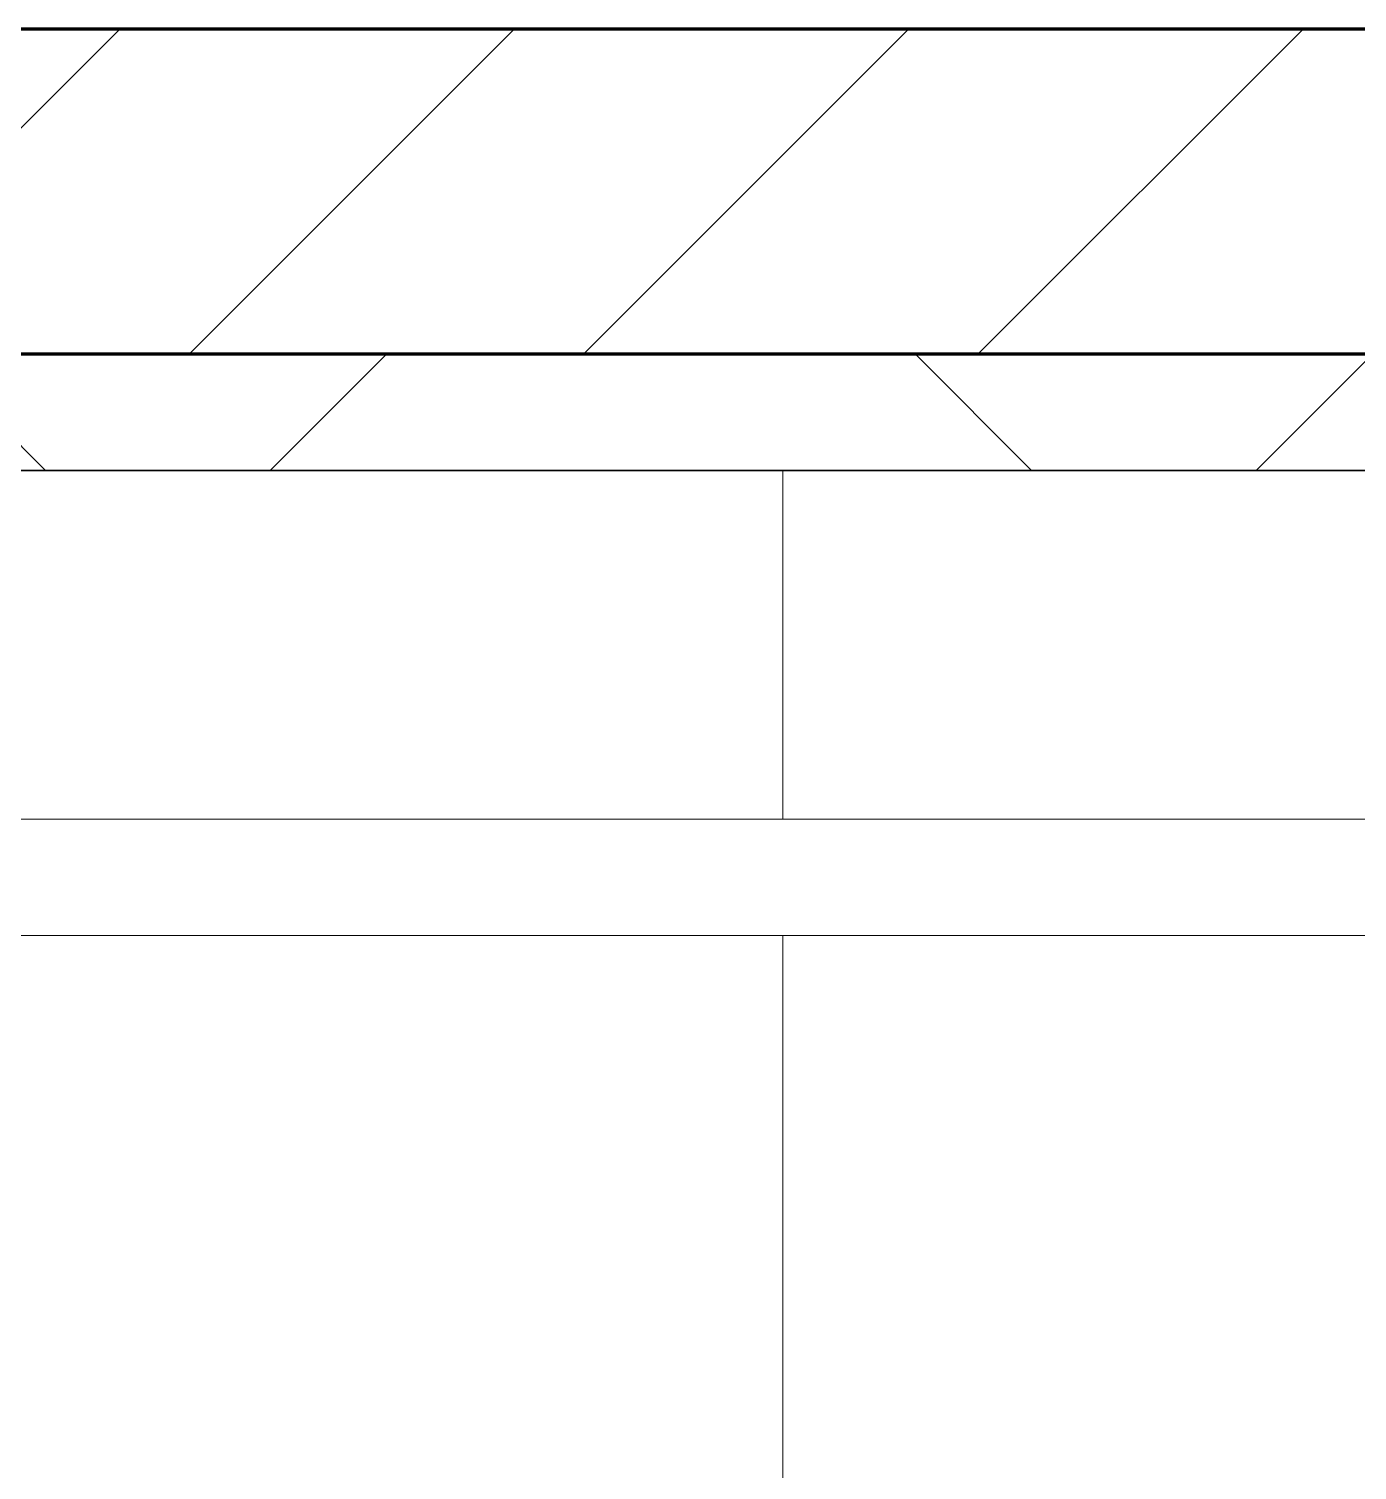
# Model space of a CAD drawing. Header units: millimetres. Extents: x -794326 to -715748, y -17796 to 22353.
# Drawn here: x -727032 to -726460, y 3649 to 4269 of the extents above; entities that cross this region are included whole.
import ezdxf

# ---------------------------------------------------------------- set-up
doc = ezdxf.new("R2010")
doc.units = ezdxf.units.MM
for name, color, linetype, lineweight in [('A-CLNG', 2, 'Continuous', 9), ('A-FLOR-E', 2, 'Continuous', 35), ('A-GLAZ-CURT', 2, 'Continuous', 9), ('A-WALL', 5, 'Continuous', 35), ('A-WALL-FNSH', 2, 'Continuous', 35), ('A-WALL-PATT', 1, 'Continuous', 35), ('I-WALL-E', 2, 'Continuous', 35), ('WALL-E', 2, 'Continuous', 35)]:
    doc.layers.add(name, color=color, linetype=linetype, lineweight=lineweight)

# ---------------------------------------------------------------- blocks, each defined once
blk = doc.blocks.new('System Panel - DPA-AR_Metal Ceiling Rectangular Panel-13144020-4282-01 ENLARGED LOWER PLATFORM LEVEL - REFLECTED CEILING PLAN - SHEET 3')
at = {"layer": 'A-GLAZ-CURT'}
for p, q in [((-726707.37, 4079.02), (-729107.37, 4079.02)), ((-729107.37, 4079.02), (-726707.37, 4079.02)), ((-726707.37, 3929.03), (-726707.37, 4079.02)), ((-726707.37, 4079.02), (-726707.37, 3929.03)), ((-728667.37, 3929.03), (-726707.37, 3929.03)), ((-726707.37, 3929.03), (-728667.37, 3929.03))]:
    blk.add_line(p, q, dxfattribs=at)
blk = doc.blocks.new('System Panel - DPA-AR_Metal Ceiling Rectangular Panel-V13-4282-01 ENLARGED LOWER PLATFORM LEVEL - REFLECTED CEILING PLAN - SHEET 3')
at = {"layer": 'A-GLAZ-CURT'}
for p, q in [((-724307.37, 4079.02), (-726707.37, 4079.02)), ((-726707.37, 4079.02), (-726707.37, 3929.03)), ((-726707.37, 3929.03), (-726707.37, 4079.02)), ((-726707.37, 4079.02), (-724307.37, 4079.02)), ((-726707.37, 3929.03), (-724307.37, 3929.03)), ((-724307.37, 3929.03), (-726707.37, 3929.03))]:
    blk.add_line(p, q, dxfattribs=at)
blk = doc.blocks.new('System Panel - DPA-AR_Metal Ceiling Rectangular Panel-V27-4282-01 ENLARGED LOWER PLATFORM LEVEL - REFLECTED CEILING PLAN - SHEET 3')
at = {"layer": 'A-GLAZ-CURT'}
for p, q in [((-773182.37, 3879.03), (-775582.37, 3879.03)), ((-775582.37, 3879.03), (-775582.37, 3279.03)), ((-775582.37, 3279.03), (-775582.37, 3879.03)), ((-775582.37, 3879.03), (-773182.37, 3879.03)), ((-773182.37, 3279.03), (-773182.37, 3879.03)), ((-773182.37, 3879.03), (-773182.37, 3279.03))]:
    blk.add_line(p, q, dxfattribs=at)
blk = doc.blocks.new('PPLS-PP19_Custom Tile Pattern - Custom Tile Pattern-V91-4282-01 ENLARGED LOWER PLATFORM LEVEL - REFLECTED CEILING PLAN - SHEET 3')
at = {"layer": 'A-GLAZ-CURT'}
for p, q in [((-300, 0), (300, 0)), ((300, 0), (-300, 0)), ((-222.32, 0), (-206.59, 0)), ((-206.59, 0), (-222.32, 0)), ((195.99, 0), (213.31, 0)), ((213.31, 0), (195.99, 0)), ((230.06, 0), (300, 0)), ((-300, -50), (300, -50)), ((300, -50), (-300, -50))]:
    blk.add_line(p, q, dxfattribs=at)
at = {"layer": 'A-GLAZ-CURT', "flags": 128}
for points in [[(-229.36, 0), (-222.06, 0), (-214.83, 0), (-207.71, 0), (-200.76, 0), (-194.02, 0), (-187.54, 0), (-181.38, 0), (-175.58, 0), (-170.25, 0), (-165.64, 0), (-162.01, 0), (-159.53, 0), (-157.46, 0), (-154.52, 0), (-149.42, 0), (-141.84, 0), (-132.81, 0), (-126.08, 0)], [(-125.17, 0), (-128.55, 0), (-134.16, 0), (-140.03, 0), (-145.5, 0), (-150.63, 0), (-155.53, 0), (-160.27, 0), (-164.95, 0), (-169.65, 0), (-174.47, 0), (-179.49, 0), (-184.81, 0), (-190.44, 0), (-196.37, 0), (-202.58, 0), (-209.04, 0), (-215.73, 0), (-222.63, 0)]]:
    blk.add_lwpolyline(points, dxfattribs=at)
at = {"layer": 'A-GLAZ-CURT'}
for points, knots in [([(-300, 0), (-284.65, 0), (-236.57, 0), (-183, 0), (-149.2, 0), (-138.12, 0)], [-5323.127839, -5323.127839, -5323.127839, -5323.127839, -4502.809032, -2700.551212, -1587.598421, -1587.598421, -1587.598421, -1587.598421]), ([(-138.75, 0), (-160.77, 0), (-201.93, 0), (-251.59, 0), (-273.11, 0)], [-17023.58674, -17023.58674, -17023.58674, -17023.58674, -15131.813646, -13924.220399, -13924.220399, -13924.220399, -13924.220399]), ([(-138.16, 0), (-140.75, 0), (-147.66, 0), (-147.69, 0), (-158.72, 0), (-174.02, 0), (-185.59, 0), (-209.77, 0), (-232.01, 0), (-255.22, 0), (-262.59, 0), (-264.9, 0), (-265.4, 0)], [-3178.410532, -3178.410532, -3178.410532, -3178.410532, -2919.378265, -2477.344047, -2237.412286, -2029.680487, -1755.085331, -1400.429864, -858.079193, -543.655514, -208.940337, 0, 0, 0, 0]), ([(-258.6, 0), (-257.91, 0), (-254.26, 0), (-241.25, 0), (-225.99, 0), (-214.1, 0), (-208.52, 0), (-206.47, 0)], [-5722.54675, -5722.54675, -5722.54675, -5722.54675, -5657.471696, -5413.335975, -5017.494783, -4832.723979, -4723.981546, -4723.981546, -4723.981546, -4723.981546]), ([(-207.11, 0), (-212.29, 0), (-220.02, 0), (-231.26, 0), (-233.46, 0), (-234, 0)], [-1252.005263, -1252.005263, -1252.005263, -1252.005263, -978.033455, -846.069444, -682.911962, -682.911962, -682.911962, -682.911962]), ([(-223.63, 0), (-219.39, 0), (-206.17, 0), (-188.58, 0), (-169.02, 0), (-152.12, 0), (-136.84, 0), (-127.33, 0), (-124.19, 0), (-123.43, 0), (-123.28, 0)], [-5463.295695, -5463.295695, -5463.295695, -5463.295695, -5161.076232, -4739.070012, -4465.409639, -4149.119819, -3839.893365, -3647.167523, -3488.92562, -3439.852845, -3439.852845, -3439.852845, -3439.852845]), ([(-206.03, 0), (-205.08, 0), (-198.18, 0), (-185.8, 0), (-171.77, 0), (-158.7, 0), (-157.22, 0)], [-4716.185195, -4716.185195, -4716.185195, -4716.185195, -4666.091899, -4349.945572, -4000.813434, -3840.635403, -3840.635403, -3840.635403, -3840.635403]), ([(-138.69, 0), (-139.6, 0), (-142.04, 0), (-149.31, 0), (-162.01, 0), (-177.91, 0), (-193.9, 0), (-203.16, 0), (-206.03, 0)], [-2504.010527, -2504.010527, -2504.010527, -2504.010527, -2418.507304, -2308.929706, -2113.765672, -1763.376603, -1422.553702, -1271.078537, -1271.078537, -1271.078537, -1271.078537]), ([(-152.35, 0), (-151.03, 0), (-147.71, 0), (-143.57, 0), (-138.62, 0)], [-3494.978217, -3494.978217, -3494.978217, -3494.978217, -3371.022232, -3227.460399, -3227.460399, -3227.460399, -3227.460399]), ([(-118.78, 0), (-121.86, 0), (-126.28, 0), (-136.96, 0), (-147.46, 0), (-150.03, 0), (-150.57, 0)], [-5938.474035, -5938.474035, -5938.474035, -5938.474035, -5700.061948, -5508.838257, -5298.784692, -5196.16478, -5196.16478, -5196.16478, -5196.16478]), ([(-150.34, 0), (-150.07, 0), (-147.75, 0), (-142.6, 0), (-127.26, 0), (-107.3, 0), (-90.42, 0), (-76.15, 0), (-71.1, 0), (-70.27, 0)], [-4948.728362, -4948.728362, -4948.728362, -4948.728362, -4883.323924, -4440.880425, -4054.690705, -3793.097032, -3402.597032, -3144.956779, -3094.593264, -3094.593264, -3094.593264, -3094.593264]), ([(-26.75, 0), (-27.82, 0), (-36.18, 0), (-53.55, 0), (-78.2, 0), (-110.94, 0), (-130.52, 0), (-147.74, 0), (-149.07, 0)], [-8718.362214, -8718.362214, -8718.362214, -8718.362214, -8532.293389, -8073.216054, -7508.296369, -7004.680444, -6449.282163, -6277.220794, -6277.220794, -6277.220794, -6277.220794]), ([(-148.23, 0), (-146.94, 0), (-141.95, 0), (-139.46, 0), (-138.12, 0)], [-6162.058746, -6162.058746, -6162.058746, -6162.058746, -6017.569127, -5720.173335, -5720.173335, -5720.173335, -5720.173335]), ([(-86.16, 0), (-91.37, 0), (-104.13, 0), (-122.65, 0), (-139.03, 0), (-146.11, 0), (-146.95, 0)], [-1681.3698, -1681.3698, -1681.3698, -1681.3698, -1374.161226, -945.742622, -741.901385, -489.130243, -489.130243, -489.130243, -489.130243]), ([(-146.69, 0), (-146.59, 0), (-145.49, 0), (-142.23, 0), (-139.47, 0), (-139.26, 0)], [-420.34245, -420.34245, -420.34245, -420.34245, -406.956646, -290.263673, -280.2283, -280.2283, -280.2283, -280.2283]), ([(-72.93, 0), (-75.51, 0), (-91.45, 0), (-115.2, 0), (-137.04, 0), (-138.15, 0)], [-19442.345229, -19442.345229, -19442.345229, -19442.345229, -18935.241197, -17136.203329, -17040.827039, -17040.827039, -17040.827039, -17040.827039]), ([(-137.8, 0), (-137.21, 0), (-135.91, 0), (-133.93, 0), (-128.78, 0), (-126.5, 0)], [-5695.996646, -5695.996646, -5695.996646, -5695.996646, -5560.701257, -5364.112219, -5231.017328, -5231.017328, -5231.017328, -5231.017328]), ([(-137.08, 0), (-131.66, 0), (-121.81, 0), (-110.8, 0), (-99.5, 0), (-91.46, 0)], [-1552.578953, -1552.578953, -1552.578953, -1552.578953, -1002.059161, -460.363443, 0, 0, 0, 0]), ([(-127.41, 0), (-131.63, 0), (-133.16, 0), (-134.09, 0), (-134.15, 0)], [-8540.990293, -8540.990293, -8540.990293, -8540.990293, -8266.114998, -8246.473386, -8246.473386, -8246.473386, -8246.473386]), ([(-134.15, 0), (-133.32, 0), (-130.31, 0), (-117.33, 0), (-92.04, 0), (-74.02, 0), (-62.74, 0), (-60.36, 0), (-59.97, 0)], [-7657.439573, -7657.439573, -7657.439573, -7657.439573, -7293.749979, -6839.55839, -6236.997189, -5713.340575, -5140.470607, -5006.787413, -5006.787413, -5006.787413, -5006.787413]), ([(-120.13, 0), (-120.14, 0), (-120.24, 0), (-121.3, 0), (-129.25, 0), (-133.82, 0)], [-2933.992132, -2933.992132, -2933.992132, -2933.992132, -2920.575025, -2840.280255, -2731.647847, -2731.647847, -2731.647847, -2731.647847]), ([(-113.43, 0), (-113.44, 0), (-113.96, 0), (-119.73, 0), (-125.43, 0), (-127.03, 0), (-127.41, 0)], [-328.499627, -328.499627, -328.499627, -328.499627, -282.672656, -98.539552, -24.539552, 0, 0, 0, 0]), ([(-126.5, 0), (-122.44, 0), (-108.71, 0), (-86.68, 0), (-63.44, 0), (-54.4, 0), (-48.53, 0), (-30.79, 0), (-20.18, 0), (-6.73, 0), (-2.39, 0)], [-5231.017328, -5231.017328, -5231.017328, -5231.017328, -4994.692869, -4542.524482, -4008.285538, -3689.699207, -3546.54457, -3315.260113, -2864.387349, -2625.511911, -2625.511911, -2625.511911, -2625.511911]), ([(-125.15, 0), (-124.93, 0), (-121.96, 0), (-113.01, 0), (-98.9, 0), (-85.29, 0), (-71.67, 0), (-65.93, 0), (-65.07, 0)], [-3362.7396, -3362.7396, -3362.7396, -3362.7396, -3342.215224, -3074.362186, -2902.289527, -2605.247022, -2322.099534, -2241.8264, -2241.8264, -2241.8264, -2241.8264]), ([(-122.08, 0), (-122.01, 0), (-121.69, 0), (-121.2, 0), (-120.88, 0)], [-3136.336417, -3136.336417, -3136.336417, -3136.336417, -3110.304437, -3035.164275, -3035.164275, -3035.164275, -3035.164275]), ([(-71.32, 0), (-73.54, 0), (-84.99, 0), (-99.51, 0), (-114.02, 0), (-117.28, 0), (-118.78, 0)], [-866.027463, -866.027463, -866.027463, -866.027463, -740.068933, -229.489605, -116.330425, 0, 0, 0, 0]), ([(-117.74, 0), (-117.19, 0), (-114.78, 0), (-113.43, 0), (-113.43, 0)], [-821.249067, -821.249067, -821.249067, -821.249067, -394.672656, -330.879064, -330.879064, -330.879064, -330.879064]), ([(-36.62, 0), (-36.62, 0), (-40.35, 0), (-44.32, 0), (-58.97, 0), (-85.2, 0), (-107.61, 0), (-116.56, 0), (-117.56, 0)], [-4069.478503, -4069.478503, -4069.478503, -4069.478503, -3858.647035, -3538.256648, -2842.901703, -2193.204658, -1433.981041, -985.49888, -985.49888, -985.49888, -985.49888]), ([(-115.82, 0), (-114.96, 0), (-110.41, 0), (-96.78, 0), (-82.03, 0), (-73.3, 0), (-70.28, 0)], [-5724.064692, -5724.064692, -5724.064692, -5724.064692, -5430.283136, -5103.229623, -4799.173296, -4639.250706, -4639.250706, -4639.250706, -4639.250706]), ([(9.32, 0), (9.08, 0), (7.65, 0), (2.57, 0), (-12.23, 0), (-25.64, 0), (-40, 0), (-56.24, 0), (-75.59, 0), (-94, 0), (-112.01, 0), (-114.94, 0), (-115.63, 0)], [-2922.926651, -2922.926651, -2922.926651, -2922.926651, -2882.788014, -2720.818881, -2518.50168, -2125.455881, -1792.521578, -1466.981642, -1208.454564, -789.402658, -501.969187, -243.577221, -243.577221, -243.577221, -243.577221]), ([(-91.46, 0), (-90.09, 0), (-84.7, 0), (-77.43, 0), (-72.73, 0), (-72.64, 0), (-72.64, 0)], [-19832.387487, -19832.387487, -19832.387487, -19832.387487, -19753.885894, -19541.04734, -19478.625389, -19471.062469, -19471.062469, -19471.062469, -19471.062469]), ([(-63.96, 0), (-64.13, 0), (-72.5, 0), (-80.63, 0), (-86.16, 0)], [-2171.769325, -2171.769325, -2171.769325, -2171.769325, -2007.031671, -1681.3698, -1681.3698, -1681.3698, -1681.3698]), ([(-70.45, 0), (-74.24, 0), (-78.44, 0), (-82.66, 0), (-83.28, 0), (-83.28, 0)], [-1930.114721, -1930.114721, -1930.114721, -1930.114721, -1646.621388, -1424.436217, -1393.971743, -1393.971743, -1393.971743, -1393.971743]), ([(-83.28, 0), (-83.28, 0), (-82.91, 0), (-76.14, 0), (-62.97, 0), (-48.14, 0), (-36.49, 0), (-33.57, 0), (-29.94, 0), (-28.57, 0)], [-1393.4169, -1393.4169, -1393.4169, -1393.4169, -1353.722004, -1274.333717, -1073.56893, -651.549973, -296.515819, -83.513472, 0, 0, 0, 0]), ([(-29.03, 0), (-33.97, 0), (-43.74, 0), (-56.37, 0), (-65.94, 0), (-69.31, 0), (-70.3, 0)], [-2680.714891, -2680.714891, -2680.714891, -2680.714891, -2413.671296, -2161.752162, -2006.592567, -1933.781842, -1933.781842, -1933.781842, -1933.781842]), ([(-36.33, 0), (-36.43, 0), (-37.27, 0), (-45.02, 0), (-46.13, 0), (-58.33, 0), (-67.2, 0), (-70.26, 0)], [-1855.773136, -1855.773136, -1855.773136, -1855.773136, -1810.870157, -1672.078046, -1405.135169, -1060.00838, -886.09042, -886.09042, -886.09042, -886.09042]), ([(-70.19, 0), (-69.5, 0), (-67.43, 0), (-65.12, 0), (-63.63, 0)], [-3092.955226, -3092.955226, -3092.955226, -3092.955226, -3050.982048, -2969.237017, -2969.237017, -2969.237017, -2969.237017]), ([(-69.64, 0), (-59.01, 0), (-39.16, 0), (-12.78, 0), (4.23, 0), (9.64, 0), (10.14, 0), (10.18, 0)], [-4627.967198, -4627.967198, -4627.967198, -4627.967198, -4065.652676, -3589.737505, -3285.047089, -3066.359526, -3044.715262, -3044.715262, -3044.715262, -3044.715262]), ([(-66.39, 0), (-66.39, 0), (-63.63, 0), (-53.63, 0), (-34.42, 0), (-29.82, 0), (-29.19, 0)], [-2493.31794, -2493.31794, -2493.31794, -2493.31794, -2315.303971, -1809.437387, -963.711516, -666.19313, -666.19313, -666.19313, -666.19313]), ([(31.18, 0), (25.97, 0), (11.99, 0), (-16.92, 0), (-47.42, 0), (-65.77, 0), (-66.37, 0), (-66.38, 0)], [-4496.803627, -4496.803627, -4496.803627, -4496.803627, -4222.080604, -3745.412743, -2981.410125, -2542.574734, -2498.224237, -2498.224237, -2498.224237, -2498.224237]), ([(-63.63, 0), (-61.49, 0), (-57.39, 0), (-54.49, 0), (-45.2, 0), (-40.79, 0), (-40.46, 0), (-40.44, 0)], [-2969.237017, -2969.237017, -2969.237017, -2969.237017, -2851.217951, -2734.127174, -2474.780881, -2410.990208, -2350.645972, -2350.645972, -2350.645972, -2350.645972]), ([(-58.83, 0), (-58.37, 0), (-57.29, 0), (-54.23, 0), (-46.33, 0), (-42.62, 0), (-41.76, 0)], [-4859.52896, -4859.52896, -4859.52896, -4859.52896, -4680.891996, -4469.85053, -4321.566175, -4270.495146, -4270.495146, -4270.495146, -4270.495146]), ([(-51.83, 0), (-51.83, 0), (-51.78, 0), (-47.4, 0), (-46.01, 0), (-40.22, 0), (-36.78, 0)], [-632.814994, -632.814994, -632.814994, -632.814994, -627.965721, -508.377888, -260.442412, 0, 0, 0, 0]), ([(64.46, 0), (60.91, 0), (51.31, 0), (37, 0), (24.07, 0), (12.82, 0), (-2.9, 0), (-20.62, 0), (-32.81, 0), (-44.85, 0), (-51.43, 0), (-51.79, 0)], [-2837.607875, -2837.607875, -2837.607875, -2837.607875, -2634.532728, -2313.748533, -2106.613311, -1925.670641, -1617.263037, -1290.787923, -1039.307308, -819.71621, -644.910881, -644.910881, -644.910881, -644.910881]), ([(-41.76, 0), (-39.9, 0), (-37.72, 0), (-36.92, 0), (-36.77, 0)], [-4270.495146, -4270.495146, -4270.495146, -4270.495146, -4161.040818, -4106.245333, -4106.245333, -4106.245333, -4106.245333]), ([(-36.78, 0), (-32.43, 0), (-19.22, 0), (8.83, 0), (39.9, 0), (60.05, 0), (65.49, 0)], [-6191.144455, -6191.144455, -6191.144455, -6191.144455, -5862.463379, -5340.621928, -4573.028122, -4271.215153, -4271.215153, -4271.215153, -4271.215153]), ([(-36.29, 0), (-36.29, 0), (-34.66, 0), (-28.88, 0), (-26.95, 0), (-26.54, 0)], [-9150.272121, -9150.272121, -9150.272121, -9150.272121, -9057.163041, -8919.836787, -8834.607043, -8834.607043, -8834.607043, -8834.607043]), ([(-3.05, 0), (-8.88, 0), (-19.68, 0), (-34.76, 0), (-36.04, 0)], [-9764.565679, -9764.565679, -9764.565679, -9764.565679, -9424.652049, -9182.880979, -9182.880979, -9182.880979, -9182.880979]), ([(-33.34, 0), (-33.34, 0), (-32.93, 0), (-31.16, 0), (-30.52, 0)], [-2415.024266, -2415.024266, -2415.024266, -2415.024266, -2357.633367, -2323.618664, -2323.618664, -2323.618664, -2323.618664]), ([(-2.4, 0), (-7.86, 0), (-18.86, 0), (-30.57, 0), (-31.82, 0), (-32, 0)], [-3275.763361, -3275.763361, -3275.763361, -3275.763361, -2994.501669, -2698.150104, -2614.070998, -2614.070998, -2614.070998, -2614.070998]), ([(-30.76, 0), (-30.73, 0), (-29.99, 0), (-23.47, 0), (-15.75, 0), (-15.19, 0)], [-54176.191683, -54176.191683, -54176.191683, -54176.191683, -54157.274271, -53749.15266, -53717.791567, -53717.791567, -53717.791567, -53717.791567]), ([(-30.52, 0), (-27.11, 0), (-17.83, 0), (5.99, 0), (22.06, 0), (37.44, 0), (45.92, 0), (57.76, 0), (64.47, 0), (72.74, 0), (75.22, 0), (76.03, 0), (76.21, 0)], [-2323.618664, -2323.618664, -2323.618664, -2323.618664, -2142.497158, -1716.209403, -1206.526904, -1089.329421, -901.315459, -753.071572, -495.328968, -421.953223, -334.951786, -290.452333, -290.452333, -290.452333, -290.452333]), ([(-13, 0), (-14.35, 0), (-17.68, 0), (-25.97, 0), (-29.52, 0), (-30.21, 0)], [-55207.591944, -55207.591944, -55207.591944, -55207.591944, -54789.006179, -54461.685999, -54290.791712, -54290.791712, -54290.791712, -54290.791712]), ([(-3.35, 0), (-7.4, 0), (-15.87, 0), (-24.92, 0), (-29.03, 0)], [-3177.143574, -3177.143574, -3177.143574, -3177.143574, -2903.012179, -2680.714891, -2680.714891, -2680.714891, -2680.714891]), ([(-28.98, 0), (-28.66, 0), (-27.39, 0), (-24.45, 0), (-22.56, 0)], [-166.548282, -166.548282, -166.548282, -166.548282, -102.06493, 0, 0, 0, 0]), ([(-28.57, 0), (-26.93, 0), (-20.29, 0), (-12.96, 0), (-5.66, 0), (-2.41, 0)], [-5361.429781, -5361.429781, -5361.429781, -5361.429781, -5261.36855, -5050.479954, -4883.722951, -4883.722951, -4883.722951, -4883.722951]), ([(-22.56, 0), (-20.27, 0), (-17.03, 0), (-11.36, 0), (-7.66, 0), (-6.6, 0), (-6.44, 0)], [-56468.192263, -56468.192263, -56468.192263, -56468.192263, -56344.022017, -56303.229861, -56166.290093, -56124.392176, -56124.392176, -56124.392176, -56124.392176]), ([(-6.54, 0), (-6.73, 0), (-7.2, 0), (-7.6, 0), (-7.79, 0)], [-56009.792147, -56009.792147, -56009.792147, -56009.792147, -55949.290093, -55895.192118, -55895.192118, -55895.192118, -55895.192118]), ([(-2.54, 0), (-2.34, 0), (-1, 0), (4.92, 0), (15.97, 0), (22.54, 0), (24.49, 0)], [-225.796469, -225.796469, -225.796469, -225.796469, -220.269177, -206.416616, -198.214427, -187.717507, -187.717507, -187.717507, -187.717507]), ([(-2.44, 0), (0.07, 0), (14.39, 0), (42.82, 0), (88.72, 0), (120.63, 0), (138.28, 0), (138.53, 0)], [-438.70263, -438.70263, -438.70263, -438.70263, -429.606584, -390.253598, -346.313304, -291.370682, -290.5735, -290.5735, -290.5735, -290.5735]), ([(30.82, 0), (29.27, 0), (20.14, 0), (9.19, 0), (-0.57, 0), (-2.39, 0)], [-10462.034656, -10462.034656, -10462.034656, -10462.034656, -10363.088938, -9884.23066, -9777.533007, -9777.533007, -9777.533007, -9777.533007]), ([(8.33, 0), (8.19, 0), (7.18, 0), (3.35, 0), (-1.12, 0), (-2.35, 0)], [-3574.286521, -3574.286521, -3574.286521, -3574.286521, -3526.962355, -3285.499107, -3199.906709, -3199.906709, -3199.906709, -3199.906709]), ([(103.09, 0), (101.08, 0), (86.31, 0), (63.34, 0), (35.84, 0), (12, 0), (3.08, 0), (-1.67, 0), (-2.25, 0)], [-375.435014, -375.435014, -375.435014, -375.435014, -369.147452, -330.153101, -307.516438, -285.83788, -246.234814, -234.646884, -234.646884, -234.646884, -234.646884]), ([(-1.84, 0), (1.34, 0), (10.37, 0), (15.02, 0), (22.91, 0), (31, 0), (39.04, 0), (51.19, 0), (58.74, 0), (61.34, 0), (61.45, 0)], [-2615.508664, -2615.508664, -2615.508664, -2615.508664, -2439.246196, -2084.094819, -1956.422387, -1818.904206, -1645.594513, -1443.202566, -1228.752106, -1120.932285, -1120.932285, -1120.932285, -1120.932285]), ([(65.51, 0), (62, 0), (53.77, 0), (39.61, 0), (24.74, 0), (8.59, 0), (-0.67, 0), (-1.47, 0)], [-4536.746102, -4536.746102, -4536.746102, -4536.746102, -4326.416877, -4098.545751, -3766.694881, -3333.063701, -3291.793108, -3291.793108, -3291.793108, -3291.793108]), ([(-1.31, 0), (0.23, 0), (5.47, 0), (13.15, 0), (21.24, 0), (24.62, 0), (24.72, 0), (24.72, 0)], [-4865.001098, -4865.001098, -4865.001098, -4865.001098, -4785.90057, -4596.498881, -4445.288762, -4384.376941, -4376.041937, -4376.041937, -4376.041937, -4376.041937]), ([(24.69, 0), (24.54, 0), (20.99, 0), (15.48, 0), (10.8, 0), (9.63, 0)], [-4368.572414, -4368.572414, -4368.572414, -4368.572414, -4306.476363, -4080.000647, -3772.857994, -3772.857994, -3772.857994, -3772.857994]), ([(18.16, 0), (19.15, 0), (24.25, 0), (25.66, 0), (26.12, 0)], [-5700.113719, -5700.113719, -5700.113719, -5700.113719, -5554.232259, -5302.431367, -5302.431367, -5302.431367, -5302.431367]), ([(64.84, 0), (64.12, 0), (59.73, 0), (51.85, 0), (43.81, 0), (29.53, 0), (20.67, 0), (18.85, 0), (18.16, 0)], [-6776.195379, -6776.195379, -6776.195379, -6776.195379, -6738.82075, -6548.303034, -6314.283804, -6135.05769, -5972.647715, -5832.674503, -5832.674503, -5832.674503, -5832.674503]), ([(27.44, 0), (27.9, 0), (29.54, 0), (38.07, 0), (50.65, 0), (61.48, 0), (65.5, 0)], [-5037.309798, -5037.309798, -5037.309798, -5037.309798, -4887.603822, -4705.298446, -4353.683244, -4126.160018, -4126.160018, -4126.160018, -4126.160018]), ([(27.89, 0), (29.09, 0), (33.4, 0), (47.69, 0), (59.29, 0), (65.48, 0)], [-147.777612, -147.777612, -147.777612, -147.777612, -135.792042, -118.513713, -100.152189, -100.152189, -100.152189, -100.152189]), ([(53.18, 0), (53.06, 0), (52.22, 0), (44.99, 0), (36.46, 0), (30.82, 0)], [-622.740158, -622.740158, -622.740158, -622.740158, -566.066452, -360.610861, 0, 0, 0, 0]), ([(136.44, 0), (121.66, 0), (86.93, 0), (51.16, 0), (31.18, 0)], [-106.750556, -106.750556, -106.750556, -106.750556, -59.610984, 0, 0, 0, 0]), ([(168.37, 0), (167.68, 0), (162.47, 0), (147.02, 0), (109.77, 0), (76.86, 0), (57.82, 0), (46.51, 0), (41.18, 0), (36.02, 0), (35.54, 0), (35.54, 0)], [-543.375029, -543.375029, -543.375029, -543.375029, -530.793311, -458.593899, -401.860199, -357.622665, -341.267687, -334.000314, -326.15566, -319.318397, -317.489778, -317.489778, -317.489778, -317.489778]), ([(36.29, 0), (37.77, 0), (48.82, 0), (64.79, 0), (95.91, 0), (122.89, 0), (131.14, 0), (133.34, 0)], [-314.598523, -314.598523, -314.598523, -314.598523, -305.899624, -287.17622, -249.500363, -194.761443, -159.62089, -159.62089, -159.62089, -159.62089]), ([(61.47, 0), (61.47, 0), (61.21, 0), (54.61, 0), (53.71, 0), (53.56, 0)], [-1113.311073, -1113.311073, -1113.311073, -1113.311073, -1096.402191, -891.204116, -747.28819, -747.28819, -747.28819, -747.28819]), ([(114.39, 0), (114.2, 0), (112.08, 0), (105.42, 0), (92.38, 0), (85.59, 0), (75.08, 0), (68.16, 0), (65.48, 0)], [-8148.58938, -8148.58938, -8148.58938, -8148.58938, -8105.191388, -7723.759874, -7531.75727, -7135.649961, -6924.452779, -6787.091381, -6787.091381, -6787.091381, -6787.091381]), ([(76.63, 0), (74.8, 0), (71.11, 0), (67.11, 0), (65.51, 0)], [-3095.572228, -3095.572228, -3095.572228, -3095.572228, -2950.589685, -2857.849363, -2857.849363, -2857.849363, -2857.849363]), ([(65.78, 0), (66.44, 0), (78.65, 0), (100.57, 0), (116.36, 0), (128.63, 0), (128.95, 0)], [-99.849738, -99.849738, -99.849738, -99.849738, -97.899267, -63.759246, -39.050993, -35.895543, -35.895543, -35.895543, -35.895543]), ([(66.29, 0), (69.2, 0), (75.96, 0), (82.12, 0), (83.66, 0)], [-4256.411813, -4256.411813, -4256.411813, -4256.411813, -4094.177415, -3869.465285, -3869.465285, -3869.465285, -3869.465285]), ([(66.38, 0), (68.98, 0), (74.83, 0), (84.83, 0), (86.01, 0), (92.51, 0), (94.33, 0)], [-4109.384309, -4109.384309, -4109.384309, -4109.384309, -3960.84581, -3759.045785, -3336.541051, -2783.776468, -2783.776468, -2783.776468, -2783.776468]), ([(76.22, 0), (75.58, 0), (73.64, 0), (71.05, 0), (70.61, 0)], [-193.634889, -193.634889, -193.634889, -193.634889, -31.537676, 0, 0, 0, 0]), ([(94.4, 0), (94.4, 0), (94.64, 0), (99.11, 0), (108.97, 0), (119.67, 0), (128.59, 0), (133.35, 0)], [-2348.345796, -2348.345796, -2348.345796, -2348.345796, -2310.419338, -2233.599744, -2052.234781, -1843.028543, -1596.956595, -1596.956595, -1596.956595, -1596.956595]), ([(129.02, 0), (129.02, 0), (124.41, 0), (122.35, 0), (114.96, 0), (108.04, 0), (103.09, 0)], [-35.386604, -35.386604, -35.386604, -35.386604, -31.430235, -22.807238, -15.488593, 0, 0, 0, 0]), ([(133.36, 0), (133.16, 0), (130.89, 0), (126.24, 0), (118.6, 0), (114.23, 0), (111.98, 0), (105.66, 0), (105.23, 0), (105.23, 0)], [-9688.340094, -9688.340094, -9688.340094, -9688.340094, -9677.714971, -9567.007022, -9453.21225, -9220.200448, -9012.77275, -8966.157302, -8929.495943, -8929.495943, -8929.495943, -8929.495943]), ([(105.26, 0), (105.52, 0), (111.01, 0), (112.65, 0), (113.59, 0)], [-8920.561005, -8920.561005, -8920.561005, -8920.561005, -8814.835624, -8577.462505, -8577.462505, -8577.462505, -8577.462505]), ([(128.58, 0), (128.8, 0), (130.16, 0), (139.26, 0), (152.67, 0), (161.24, 0), (162.19, 0), (162.75, 0)], [-633.326174, -633.326174, -633.326174, -633.326174, -627.736123, -618.981161, -602.094757, -592.980799, -581.414464, -581.414464, -581.414464, -581.414464]), ([(133.39, 0), (133.05, 0), (131.61, 0), (129.87, 0), (129.11, 0)], [-654.426259, -654.426259, -654.426259, -654.426259, -651.020627, -640.742133, -640.742133, -640.742133, -640.742133]), ([(157.9, 0), (156.77, 0), (151.67, 0), (143.49, 0), (136.48, 0), (133.59, 0)], [-10292.955006, -10292.955006, -10292.955006, -10292.955006, -10098.273015, -9847.788484, -9692.532631, -9692.532631, -9692.532631, -9692.532631]), ([(133.72, 0), (134.88, 0), (144.43, 0), (163.31, 0), (185.23, 0), (193.62, 0), (194.69, 0), (194.79, 0)], [-1590.72941, -1590.72941, -1590.72941, -1590.72941, -1530.39897, -1095.004608, -529.74427, -295.064701, -265.121568, -265.121568, -265.121568, -265.121568]), ([(193.8, 0), (193.33, 0), (190.11, 0), (183.13, 0), (171, 0), (161.95, 0), (161.28, 0), (158.35, 0), (157.85, 0), (157.77, 0)], [-11665.349007, -11665.349007, -11665.349007, -11665.349007, -11565.880756, -11105.624034, -10839.086983, -10768.332124, -10666.779182, -10580.760289, -10550.278881, -10550.278881, -10550.278881, -10550.278881]), ([(269.11, 0), (265.93, 0), (243.9, 0), (207.11, 0), (177.41, 0), (159.34, 0), (158.33, 0), (158.3, 0)], [-254.259002, -254.259002, -254.259002, -254.259002, -244.693688, -187.987675, -143.776725, -129.632772, -123.352749, -123.352749, -123.352749, -123.352749]), ([(159.07, 0), (159.13, 0), (160.84, 0), (165.21, 0), (174.15, 0), (185.98, 0), (208.82, 0), (219.42, 0), (230.06, 0)], [-115.643202, -115.643202, -115.643202, -115.643202, -114.681583, -87.660824, -65.295536, -41.623857, -24.459831, 0, 0, 0, 0]), ([(162.75, 0), (165.4, 0), (170.91, 0), (172.61, 0), (172.61, 0)], [-111.264224, -111.264224, -111.264224, -111.264224, -56.742688, -19.085662, -19.085662, -19.085662, -19.085662]), ([(247.1, 0), (246.76, 0), (245.04, 0), (238.34, 0), (226.56, 0), (221.1, 0), (200.27, 0), (182.99, 0), (174.27, 0), (169.67, 0), (168.99, 0)], [-9649.085549, -9649.085549, -9649.085549, -9649.085549, -9581.591397, -9406.094246, -9221.510254, -9016.44624, -8717.832359, -8253.978395, -8152.463617, -8069.855175, -8069.855175, -8069.855175, -8069.855175]), ([(215.22, 0), (214.62, 0), (210.55, 0), (203.98, 0), (187.54, 0), (175.3, 0), (169.49, 0)], [-203.825446, -203.825446, -203.825446, -203.825446, -198.527383, -184.406837, -162.427601, -142.916156, -142.916156, -142.916156, -142.916156]), ([(171.51, 0), (176.48, 0), (193.23, 0), (201.73, 0), (208.81, 0), (213.9, 0), (241.96, 0), (266.73, 0), (281.71, 0), (291.71, 0), (296.52, 0), (297.86, 0), (298.09, 0)], [-7971.819559, -7971.819559, -7971.819559, -7971.819559, -7784.112253, -7606.717214, -7289.299508, -7042.621073, -6582.165592, -6068.460911, -5766.029927, -5566.724884, -5280.360606, -5199.253518, -5199.253518, -5199.253518, -5199.253518]), ([(172.07, 0), (177.66, 0), (187.87, 0), (201.08, 0), (207.47, 0), (213.96, 0), (215.11, 0)], [-255.364076, -255.364076, -255.364076, -255.364076, -237.955587, -223.92608, -215.862851, -208.75215, -208.75215, -208.75215, -208.75215]), ([(268.16, 0), (266.9, 0), (251.48, 0), (230.43, 0), (219.94, 0), (219.02, 0)], [-11971.483157, -11971.483157, -11971.483157, -11971.483157, -11905.454923, -11162.864862, -10856.732305, -10856.732305, -10856.732305, -10856.732305]), ([(219.9, 0), (220.86, 0), (227.84, 0), (242.06, 0), (246.54, 0), (246.96, 0)], [-10670.940496, -10670.940496, -10670.940496, -10670.940496, -10511.382485, -9925.173265, -9834.877357, -9834.877357, -9834.877357, -9834.877357]), ([(284.76, 0), (284.76, 0), (285.09, 0), (287.47, 0), (293.59, 0), (297.76, 0), (300, 0)], [-4110.630118, -4110.630118, -4110.630118, -4110.630118, -4053.389046, -3959.664717, -3862.421465, -3746.95702, -3746.95702, -3746.95702, -3746.95702]), ([(297.38, 0), (295.84, 0), (291.62, 0), (285.38, 0), (284.87, 0)], [-4803.172655, -4803.172655, -4803.172655, -4803.172655, -4358.271401, -4143.037883, -4143.037883, -4143.037883, -4143.037883])]:
    blk.add_open_spline(points, degree=3, knots=knots, dxfattribs=at)
for points in [[(-138.11, 0), (-132.58, 0), (-127.99, 0), (-125.15, 0)], [(-133.82, 0), (-134.94, 0), (-136.05, 0), (-138.04, 0)], [(-39.84, 0), (-39.08, 0), (-38.11, 0), (-37.36, 0)], [(-15.19, 0), (-13.75, 0), (-9.11, 0), (-3.35, 0)], [(24.49, 0), (25.23, 0), (25.72, 0), (26.04, 0)], [(70.61, 0), (69.26, 0), (67.78, 0), (66.19, 0)], [(80.35, 0), (79.57, 0), (78.27, 0), (76.63, 0)], [(84.06, 0), (83.48, 0), (82.41, 0), (81.72, 0)], [(133.36, 0), (133.81, 0), (134.23, 0), (134.6, 0)], [(137.1, 0), (136.25, 0), (135.15, 0), (133.72, 0)], [(168.74, 0), (168.74, 0), (169.81, 0), (171.51, 0)], [(195.11, 0), (194.91, 0), (194.44, 0), (193.8, 0)], [(300, 0), (289.78, 0), (279.43, 0), (269.11, 0)], [(300, 0), (289.76, 0), (279.51, 0), (269.26, 0)]]:
    blk.add_open_spline(points, degree=3, dxfattribs=at)
blk = doc.blocks.new('PPLS-PP19_Custom Tile Pattern - Custom Tile Pattern-V92-4282-01 ENLARGED LOWER PLATFORM LEVEL - REFLECTED CEILING PLAN - SHEET 3')
at = {"layer": 'A-GLAZ-CURT'}
for p, q in [((-300, 0), (300, 0)), ((300, 0), (-300, 0)), ((-293.07, 0), (-275.75, 0)), ((-275.75, 0), (-293.07, 0)), ((-300, -50), (300, -50)), ((300, -50), (-300, -50))]:
    blk.add_line(p, q, dxfattribs=at)
at = {"layer": 'A-GLAZ-CURT', "flags": 128}
for points in [[(-300, 0), (-291.56, 0), (-283.3, 0), (-275.2, 0), (-267.26, 0), (-259.45, 0), (-251.77, 0), (-244.2, 0), (-236.74, 0), (-229.36, 0), (-222.06, 0), (-214.83, 0), (-207.71, 0), (-200.76, 0), (-195.12, 0)], [(-244.39, 0), (-251.96, 0), (-259.67, 0), (-267.51, 0), (-275.48, 0), (-283.55, 0), (-291.73, 0), (-300, 0)]]:
    blk.add_lwpolyline(points, dxfattribs=at)
at = {"layer": 'A-GLAZ-CURT'}
for points, knots in [([(-300, 0), (-284.65, 0), (-236.57, 0), (-174.61, 0), (-129.95, 0), (-110.8, 0), (-99.5, 0), (-91.46, 0)], [-5323.127839, -5323.127839, -5323.127839, -5323.127839, -4502.809032, -2700.551212, -1002.059161, -460.363443, 0, 0, 0, 0]), ([(-195.14, 0), (-201.32, 0), (-228.1, 0), (-262.56, 0), (-294.48, 0), (-300, 0)], [-15567.547842, -15567.547842, -15567.547842, -15567.547842, -15131.813646, -13729.592194, -13439.944408, -13439.944408, -13439.944408, -13439.944408]), ([(-195.12, 0), (-198.55, 0), (-213.05, 0), (-232.01, 0), (-255.22, 0), (-262.59, 0), (-264.9, 0), (-265.4, 0)], [-1576.450581, -1576.450581, -1576.450581, -1576.450581, -1400.429864, -858.079193, -543.655514, -208.940337, 0, 0, 0, 0]), ([(-258.6, 0), (-257.91, 0), (-254.26, 0), (-241.25, 0), (-225.99, 0), (-213.1, 0), (-203.71, 0), (-198.28, 0), (-195.9, 0)], [-5722.54675, -5722.54675, -5722.54675, -5722.54675, -5657.471696, -5413.335975, -5017.494783, -4832.723979, -4666.091899, -4531.949775, -4531.949775, -4531.949775, -4531.949775])]:
    blk.add_open_spline(points, degree=3, knots=knots, dxfattribs=at)

msp = doc.modelspace()

# ---------------------------------------------------------------- hatches: boundary and pattern name
at = {"layer": 'A-WALL-PATT', "lineweight": 9}
h = msp.add_hatch(dxfattribs=at)
h.set_pattern_fill('FP_2', color=256, style=0, pattern_type=2)
h.set_pattern_definition([(45, (0, 0), (-84.852814, 84.852814), [])])
h.paths.add_polyline_path([(-721521.38, 4129.02), (-720978.37, 4129.02), (-720978.37, 4269.02), (-728752.37, 4269.02), (-728752.37, 4129.02), (-722064.39, 4129.02)])
h = msp.add_hatch(dxfattribs=at)
h.set_pattern_fill('FP_3', color=256, style=0, pattern_type=2)
h.set_pattern_definition([(45, (0, 0), (-212.13203, 212.13203), []), (135, (0, 0), (-212.13203, -212.13203), [])])
h.paths.add_polyline_path([(-721181.99, 4079.02), (-720978.37, 4079.02), (-720978.37, 4129.02), (-728752.37, 4129.02), (-728752.37, 4079.02), (-721249.87, 4079.02)])

# ---------------------------------------------------------------- linework, layer by layer
at = {"layer": 'A-CLNG'}
for p, q in [((-728914.05, 4079.02), (-726753.05, 4079.02)), ((-726753.05, 4079.02), (-728914.05, 4079.02))]:
    msp.add_line(p, q, dxfattribs=at)
at = {"layer": 'A-FLOR-E'}
for p, q in [((-726502.04, 4129.02), (-728752.37, 4129.02)), ((-726702.04, 4079.02), (-729972.4, 4079.02))]:
    msp.add_line(p, q, dxfattribs=at)
at = {"layer": 'A-WALL', "color": 7, "lineweight": 70}
for p, q in [((-728552.37, 4269.02), (-720978.37, 4269.02)), ((-720978.37, 4129.02), (-728752.37, 4129.02))]:
    msp.add_line(p, q, dxfattribs=at)
at = {"layer": 'A-WALL-FNSH', "color": 250}
for p, q in [((-728752.37, 4129.02), (-720978.37, 4129.02)), ((-720978.37, 4079.02), (-728752.37, 4079.02))]:
    msp.add_line(p, q, dxfattribs=at)
at = {"layer": 'I-WALL-E'}
for p, q in [((-726702.04, 4079.02), (-728672.97, 4079.02)), ((-728388.79, 4079.02), (-726702.04, 4079.02)), ((-726702.04, 4079.02), (-726752.04, 4079.02)), ((-726702.04, 4079.02), (-726752.04, 4079.02))]:
    msp.add_line(p, q, dxfattribs=at)
at = {"layer": 'WALL-E'}
for p, q in [((-726752.04, 4129.02), (-736336.76, 4129.02)), ((-726702.04, 4079.02), (-729972.4, 4079.02)), ((-729972.4, 4079.02), (-726702.04, 4079.02)), ((-726752.04, 4079.02), (-729972.4, 4079.02)), ((-729972.4, 4079.02), (-726752.04, 4079.02)), ((-728672.97, 4079.02), (-726752.04, 4079.02)), ((-726752.04, 4079.02), (-728628.84, 4079.02)), ((-726752.04, 4079.02), (-726702.04, 4079.02)), ((-726702.04, 4079.02), (-726752.04, 4079.02))]:
    msp.add_line(p, q, dxfattribs=at)

# ---------------------------------------------------------------- block references
at = {"layer": 'A-GLAZ-CURT', "rotation": 180}
for name, p in [('PPLS-PP19_Custom Tile Pattern - Custom Tile Pattern-V92-4282-01 ENLARGED LOWER PLATFORM LEVEL - REFLECTED CEILING PLAN - SHEET 3', (-727282.37, 4079.02)), ('PPLS-PP19_Custom Tile Pattern - Custom Tile Pattern-V91-4282-01 ENLARGED LOWER PLATFORM LEVEL - REFLECTED CEILING PLAN - SHEET 3', (-726682.37, 4079.02))]:
    msp.add_blockref(name, p, dxfattribs=at)
at = {"layer": 'A-GLAZ-CURT'}
for name, p in [('System Panel - DPA-AR_Metal Ceiling Rectangular Panel-13144020-4282-01 ENLARGED LOWER PLATFORM LEVEL - REFLECTED CEILING PLAN - SHEET 3', (0, 0)), ('System Panel - DPA-AR_Metal Ceiling Rectangular Panel-V13-4282-01 ENLARGED LOWER PLATFORM LEVEL - REFLECTED CEILING PLAN - SHEET 3', (0, 0)), ('System Panel - DPA-AR_Metal Ceiling Rectangular Panel-V27-4282-01 ENLARGED LOWER PLATFORM LEVEL - REFLECTED CEILING PLAN - SHEET 3', (46475, 0)), ('System Panel - DPA-AR_Metal Ceiling Rectangular Panel-V27-4282-01 ENLARGED LOWER PLATFORM LEVEL - REFLECTED CEILING PLAN - SHEET 3', (48875, 0))]:
    msp.add_blockref(name, p, dxfattribs=at)

doc.saveas('drawing.dxf')
